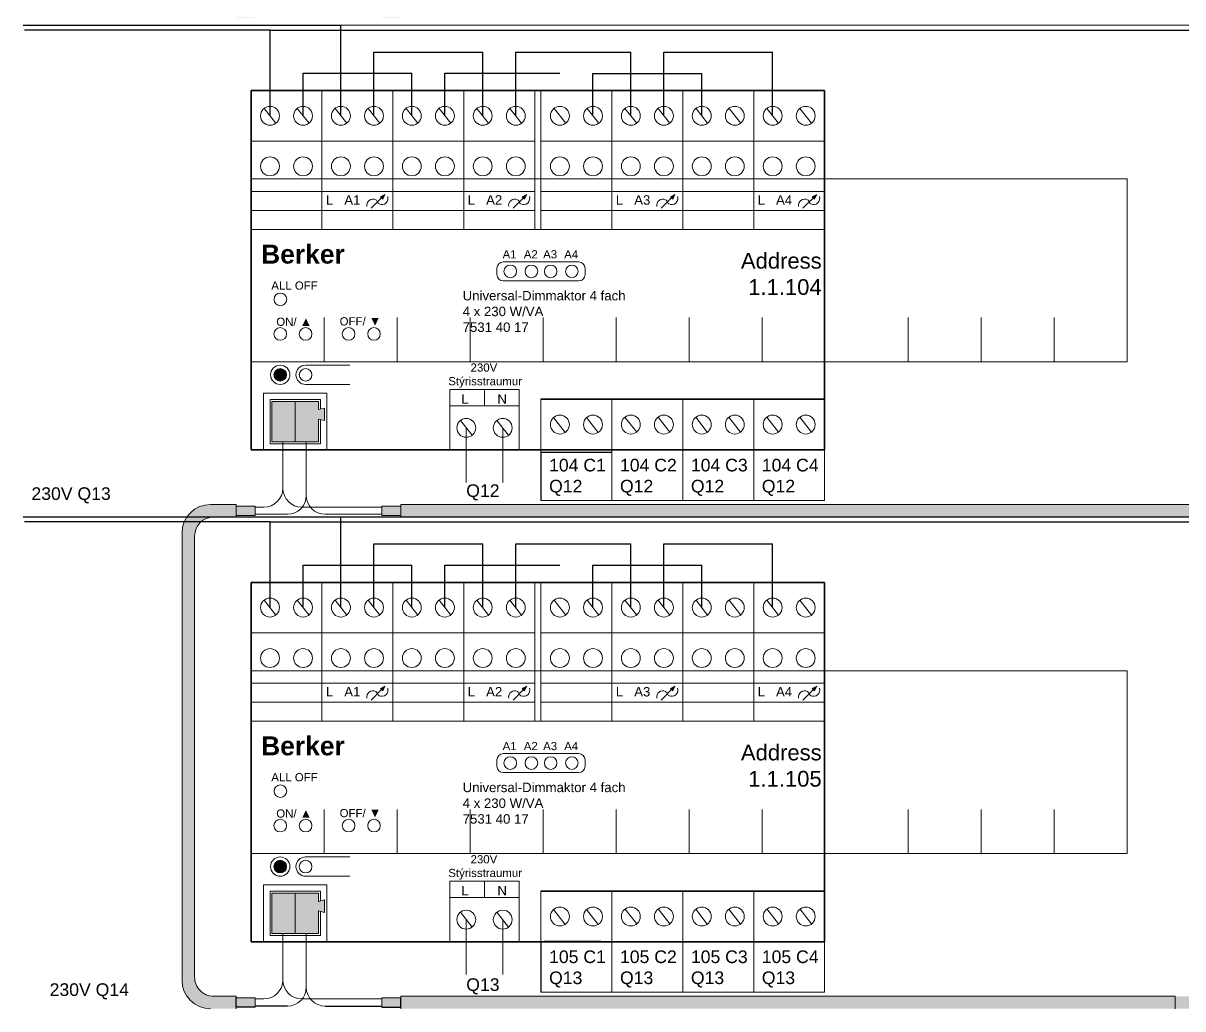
# Model space of a CAD drawing. Header units: millimetres. Extents: x 122681 to 489967, y 7796 to 82317.
# Drawn here: x 245151 to 246242, y 45360 to 46287 of the extents above; entities that cross this region are included whole.
import ezdxf

# ---------------------------------------------------------------- set-up
doc = ezdxf.new("R2010")
doc.units = ezdxf.units.MM
doc.linetypes.add('DASHED', pattern=[19.05, 12.7, -6.35])
for name, color, linetype, lineweight in [('R-635 Töfluteikning', 7, 'Continuous', 15), ('R-635 Töfluteikning dinskinna', 32, 'Continuous', 15), ('R-635 Töfluteikning þunt', 251, 'Continuous', 20), ('R-635 Töfluteikning þykkt', 7, 'Continuous', 35), ('Skygging (Hatch)', 254, 'DASHED', 20), ('Texti', 3, 'Continuous', 20)]:
    doc.layers.add(name, color=color, linetype=linetype, lineweight=lineweight)
doc.layers.add('TAKN', color=7, linetype='Continuous')
doc.styles.get("Standard").update_dxf_attribs({"font": 'arial.ttf'})

# ---------------------------------------------------------------- blocks, each defined once
blk = doc.blocks.new('Dinskinna')
at = {"layer": 'R-635 Töfluteikning dinskinna'}
for p, q in [((122058.8, 80229.08), (121919.8, 80229.08)), ((121919.8, 80200.08), (121919.8, 80229.08)), ((122058.8, 80200.08), (122058.8, 80229.08)), ((121931.38, 80200.08), (121931.38, 80207.08)), ((121942.97, 80200.08), (121942.97, 80207.08)), ((121954.55, 80200.08), (121954.55, 80207.08)), ((121966.13, 80200.08), (121966.13, 80207.08)), ((121977.72, 80200.08), (121977.72, 80207.08)), ((121989.3, 80200.08), (121989.3, 80207.08)), ((122000.88, 80200.08), (122000.88, 80207.08)), ((122010.79, 80200.08), (122010.79, 80207.08)), ((122024.05, 80200.08), (122024.05, 80207.08)), ((122035.63, 80200.08), (122035.63, 80207.08)), ((122047.22, 80200.08), (122047.22, 80207.08)), ((121919.8, 80200.08), (122058.8, 80200.08))]:
    blk.add_line(p, q, dxfattribs=at)
for p in [(122024.05, 80200.08), (122035.63, 80200.08), (122047.22, 80200.08)]:
    blk.add_point(p, dxfattribs=at)

msp = doc.modelspace()

# ---------------------------------------------------------------- hatches: boundary and pattern name
at = {"true_color": 0xc7c8ca}
h = msp.add_hatch(dxfattribs=at)
h.set_pattern_fill('ANSI31', color=9)
h.set_pattern_definition([(45, (183131.40404, 33207.39969), (-0.08838834765, 0.08838834765), [])])
h.paths.add_polyline_path([(245369, 46301.1), (245351.2, 46301.1), (245351.2, 46296.7), (245351.2, 46292.2), (245369, 46292.2)])
h.paths.add_polyline_path([(245506.1, 46296.7), (245506.1, 46301.1), (245488.3, 46301.1), (245488.3, 46292.2), (245506.1, 46292.2)])
h.paths.add_polyline_path([(246537.1, 46301.1), (246519.3, 46301.1), (246519.3, 46296.7), (246519.3, 46292.2), (246537.1, 46292.2)])
h.paths.add_polyline_path([(246674.2, 46301.1), (246656.4, 46301.1), (246656.4, 46292.2), (246674.2, 46292.2), (246674.2, 46296.7)])
h.paths.add_polyline_path([(246674.2, 45832.7), (246656.4, 45832.7), (246656.4, 45823.8), (246674.2, 45823.8), (246674.2, 45828.2)])
h.paths.add_polyline_path([(246537.1, 45832.7), (246519.3, 45832.7), (246519.3, 45828.2), (246519.3, 45823.8), (246537.1, 45823.8)])
h.paths.add_polyline_path([(245369, 45832.7), (245351.2, 45832.7), (245351.2, 45828.2), (245351.2, 45823.8), (245369, 45823.8)])
h.paths.add_polyline_path([(245506.1, 45828.2), (245506.1, 45832.7), (245488.3, 45832.7), (245488.3, 45823.8), (245506.1, 45823.8)])
h = msp.add_hatch(color=9, dxfattribs=at)
h.dxf.hatch_style = 1
h.paths.add_polyline_path([(245369, 45370.2), (245351.2, 45370.2), (245351.2, 45361.3), (245369, 45361.3)])
h.paths.add_polyline_path([(245506.1, 45370.2), (245488.3, 45370.2), (245488.3, 45361.3), (245506.1, 45361.3)])
at = {"layer": 'R-635 Töfluteikning'}
h = msp.add_hatch(color=256, dxfattribs=at)
h.dxf.hatch_style = 1
h.paths.add_polyline_path([(245491.2, 46125.7), (245487, 46123.6), (245489.2, 46121.4)])
h = msp.add_hatch(color=256, dxfattribs=at)
h.dxf.hatch_style = 1
h.paths.add_polyline_path([(245624.6, 46125.7), (245620.4, 46123.6), (245622.6, 46121.4)])
h = msp.add_hatch(color=256, dxfattribs=at)
h.dxf.hatch_style = 1
h.paths.add_polyline_path([(245763.9, 46125.7), (245759.7, 46123.6), (245761.9, 46121.4)])
h = msp.add_hatch(color=256, dxfattribs=at)
h.dxf.hatch_style = 1
h.paths.add_polyline_path([(245897.3, 46125.7), (245893.1, 46123.6), (245895.3, 46121.4)])
h = msp.add_hatch(color=3, dxfattribs=at)
h.dxf.hatch_style = 1
h.paths.add_polyline_path([(245384.9, 45893.1), (245406.8, 45893.1), (245406.8, 45931.1), (245384.9, 45931.1)])
h.paths.add_polyline_path([(246553, 45893.1), (246574.9, 45893.1), (246574.9, 45931.1), (246553, 45931.1)])
h = msp.add_hatch(color=1, dxfattribs=at)
h.dxf.hatch_style = 1
h.paths.add_polyline_path([(245428.7, 45914.4), (245434.5, 45913), (245434.5, 45924.8), (245428.7, 45923.4), (245428.7, 45931.1), (245406.8, 45931.1), (245406.8, 45893.1), (245428.7, 45893.1)])
h.paths.add_polyline_path([(246596.8, 45914.4), (246602.6, 45913), (246602.6, 45924.8), (246596.8, 45923.4), (246596.8, 45931.1), (246574.9, 45931.1), (246574.9, 45893.1), (246596.8, 45893.1)])
h = msp.add_hatch(color=3, dxfattribs=at)
h.dxf.hatch_style = 1
h.paths.add_polyline_path([(245330, 45822.3), (245351.2, 45822.3), (245351.2, 45828.2), (245351.2, 45834.2), (245327.1, 45834.2, 0.414214), (245300.4, 45807.5), (245300.4, 45386.5, 0.414214), (245327.1, 45359.8), (245351.2, 45359.8), (245351.2, 45365.8), (245351.2, 45371.7), (245330, 45371.7, -0.414214), (245312.2, 45389.5), (245312.2, 45804.5, -0.414214)])
h = msp.add_hatch(color=3, dxfattribs=at)
h.dxf.hatch_style = 1
h.paths.add_polyline_path([(245506.1, 45834.2), (245506.1, 45828.2), (245506.1, 45822.3), (246519.3, 45822.3), (246519.3, 45828.2), (246519.3, 45834.2)])
h = msp.add_hatch(color=256, dxfattribs=at)
h.dxf.hatch_style = 1
h.paths.add_polyline_path([(245491.2, 45663.2), (245487, 45661.1), (245489.2, 45658.9)])
h = msp.add_hatch(color=256, dxfattribs=at)
h.dxf.hatch_style = 1
h.paths.add_polyline_path([(245624.6, 45663.2), (245620.4, 45661.1), (245622.6, 45658.9)])
h = msp.add_hatch(color=256, dxfattribs=at)
h.dxf.hatch_style = 1
h.paths.add_polyline_path([(245763.9, 45663.2), (245759.7, 45661.1), (245761.9, 45658.9)])
h = msp.add_hatch(color=256, dxfattribs=at)
h.dxf.hatch_style = 1
h.paths.add_polyline_path([(245897.3, 45663.2), (245893.1, 45661.1), (245895.3, 45658.9)])
h = msp.add_hatch(color=3, dxfattribs=at)
h.dxf.hatch_style = 1
h.paths.add_polyline_path([(245384.9, 45430.6), (245406.8, 45430.6), (245406.8, 45468.6), (245384.9, 45468.6)])
h.paths.add_polyline_path([(246553, 45430.6), (246574.9, 45430.6), (246574.9, 45468.6), (246553, 45468.6)])
h = msp.add_hatch(color=1, dxfattribs=at)
h.dxf.hatch_style = 1
h.paths.add_polyline_path([(245428.7, 45451.9), (245434.5, 45450.5), (245434.5, 45462.3), (245428.7, 45460.9), (245428.7, 45468.6), (245406.8, 45468.6), (245406.8, 45430.6), (245428.7, 45430.6)])
h.paths.add_polyline_path([(246596.8, 45451.9), (246602.6, 45450.5), (246602.6, 45462.3), (246596.8, 45460.9), (246596.8, 45468.6), (246574.9, 45468.6), (246574.9, 45430.6), (246596.8, 45430.6)])
h = msp.add_hatch(color=3, dxfattribs=at)
h.dxf.hatch_style = 1
h.paths.add_polyline_path([(246234.6, 45371.7), (245506.1, 45371.7), (245506.1, 45365.8), (245506.1, 45359.8), (246234.6, 45359.8), (246234.6, 45365.8)])
h = msp.add_hatch(color=3, dxfattribs=at)
h.dxf.hatch_style = 1
h.paths.add_polyline_path([(246519.3, 45371.7), (245790.7, 45371.7), (245790.7, 45365.8), (245790.7, 45359.8), (246519.3, 45359.8), (246519.3, 45365.8)])
at = {"layer": 'Skygging (Hatch)'}
h = msp.add_hatch(color=1, dxfattribs=at)
h.dxf.hatch_style = 1
h.paths.add_polyline_path([(245398.6, 45956.1, 1), (245386.8, 45956.1, 1)])
h = msp.add_hatch(color=1, dxfattribs=at)
h.dxf.hatch_style = 1
h.paths.add_polyline_path([(245386.8, 45956.1, 1), (245398.6, 45956.1, 1)])
h = msp.add_hatch(color=1, dxfattribs=at)
h.dxf.hatch_style = 1
h.paths.add_polyline_path([(245386.8, 45956.1, 1), (245398.6, 45956.1, 1)])
h = msp.add_hatch(color=1, dxfattribs=at)
h.dxf.hatch_style = 1
h.paths.add_polyline_path([(245386.8, 45956.1, 1), (245398.6, 45956.1, 1)])
h = msp.add_hatch(color=1, dxfattribs=at)
h.dxf.hatch_style = 1
h.paths.add_polyline_path([(245386.8, 45956.1, 1), (245398.6, 45956.1, 1)])
h = msp.add_hatch(color=1, dxfattribs=at)
h.dxf.hatch_style = 1
h.paths.add_polyline_path([(245386.8, 45956.1, 1), (245398.6, 45956.1, 1)])
h = msp.add_hatch(color=1, dxfattribs=at)
h.dxf.hatch_style = 1
h.paths.add_polyline_path([(245386.8, 45956.1, 1), (245398.6, 45956.1, 1)])
h = msp.add_hatch(color=1, dxfattribs=at)
h.dxf.hatch_style = 1
h.paths.add_polyline_path([(245386.8, 45956.1, 1), (245398.6, 45956.1, 1)])
h = msp.add_hatch(color=1, dxfattribs=at)
h.dxf.hatch_style = 1
h.paths.add_polyline_path([(245386.8, 45956.1, 1), (245398.6, 45956.1, 1)])
h = msp.add_hatch(color=1, dxfattribs=at)
h.dxf.hatch_style = 1
h.paths.add_polyline_path([(245386.8, 45956.1, 1), (245398.6, 45956.1, 1)])
h = msp.add_hatch(color=1, dxfattribs=at)
h.dxf.hatch_style = 1
h.paths.add_polyline_path([(245398.6, 45493.6, 1), (245386.8, 45493.6, 1)])
h = msp.add_hatch(color=1, dxfattribs=at)
h.dxf.hatch_style = 1
h.paths.add_polyline_path([(245386.8, 45493.6, 1), (245398.6, 45493.6, 1)])
h = msp.add_hatch(color=1, dxfattribs=at)
h.dxf.hatch_style = 1
h.paths.add_polyline_path([(245386.8, 45493.6, 1), (245398.6, 45493.6, 1)])
h = msp.add_hatch(color=1, dxfattribs=at)
h.dxf.hatch_style = 1
h.paths.add_polyline_path([(245386.8, 45493.6, 1), (245398.6, 45493.6, 1)])
h = msp.add_hatch(color=1, dxfattribs=at)
h.dxf.hatch_style = 1
h.paths.add_polyline_path([(245386.8, 45493.6, 1), (245398.6, 45493.6, 1)])
h = msp.add_hatch(color=1, dxfattribs=at)
h.dxf.hatch_style = 1
h.paths.add_polyline_path([(245386.8, 45493.6, 1), (245398.6, 45493.6, 1)])
h = msp.add_hatch(color=1, dxfattribs=at)
h.dxf.hatch_style = 1
h.paths.add_polyline_path([(245386.8, 45493.6, 1), (245398.6, 45493.6, 1)])
h = msp.add_hatch(color=1, dxfattribs=at)
h.dxf.hatch_style = 1
h.paths.add_polyline_path([(245386.8, 45493.6, 1), (245398.6, 45493.6, 1)])
h = msp.add_hatch(color=1, dxfattribs=at)
h.dxf.hatch_style = 1
h.paths.add_polyline_path([(245386.8, 45493.6, 1), (245398.6, 45493.6, 1)])
h = msp.add_hatch(color=1, dxfattribs=at)
h.dxf.hatch_style = 1
h.paths.add_polyline_path([(245386.8, 45493.6, 1), (245398.6, 45493.6, 1)])

# ---------------------------------------------------------------- linework, layer by layer
for p, q in [((245351.2, 45361.3), (245351.2, 45370.2)), ((245506.1, 45361.3), (245506.1, 45370.2)), ((245369, 45361.3), (245351.2, 45361.3)), ((245488.3, 45361.3), (245506.1, 45361.3))]:
    msp.add_line(p, q)
at = {"color": 1}
for p, q in [((245399.4, 45362.4), (245369, 45362.4)), ((245435, 45362.4), (245488.3, 45362.4))]:
    msp.add_line(p, q, dxfattribs=at)
at = {"layer": 'R-635 Töfluteikning'}
for p, q in [((245432, 46092.9), (245432, 46223.4)), ((245498.7, 46223.4), (245498.7, 46092.9)), ((245565.4, 46092.9), (245565.4, 46223.4)), ((245632.1, 46092.9), (245632.1, 46223.4)), ((245638, 46092.9), (245638, 46223.4)), ((245704.7, 46092.9), (245704.7, 46223.4)), ((245771.4, 46223.4), (245771.4, 46092.9)), ((245838.1, 46092.9), (245838.1, 46223.4)), ((245365.3, 46176), (245632.1, 46176)), ((245638, 46176), (245904.8, 46176)), ((245365.3, 46128.5), (245632.1, 46128.5)), ((245638, 46128.5), (245904.8, 46128.5)), ((245478.3, 46112.7), (245488.1, 46122.5)), ((245491.2, 46125.7), (245487, 46123.6)), ((245487, 46123.6), (245489.2, 46121.4)), ((245491.2, 46125.7), (245489.2, 46121.4)), ((245611.7, 46112.7), (245621.5, 46122.5)), ((245624.6, 46125.7), (245620.4, 46123.6)), ((245620.4, 46123.6), (245622.6, 46121.4)), ((245624.6, 46125.7), (245622.6, 46121.4)), ((245751, 46112.7), (245760.8, 46122.5)), ((245763.9, 46125.7), (245759.7, 46123.6)), ((245759.7, 46123.6), (245761.9, 46121.4)), ((245763.9, 46125.7), (245761.9, 46121.4)), ((245884.4, 46112.7), (245894.2, 46122.5)), ((245897.3, 46125.7), (245893.1, 46123.6)), ((245893.1, 46123.6), (245895.3, 46121.4)), ((245897.3, 46125.7), (245895.3, 46121.4)), ((245365.3, 46110.7), (245632.1, 46110.7)), ((245904.8, 46110.7), (245638, 46110.7)), ((245365.3, 46092.9), (245904.8, 46092.9)), ((245596.5, 46056.4), (245596.5, 46050.4)), ((245638, 46062.3), (245602.5, 46062.3)), ((245638, 46062.3), (245673.6, 46062.3)), ((245679.5, 46056.4), (245679.5, 46050.4)), ((245673.6, 46044.5), (245602.5, 46044.5)), ((245416.6, 45965.2), (245458.2, 45965.2)), ((245416.6, 45947), (245458.2, 45947)), ((245377.1, 45885.4), (245377.1, 45938.8)), ((245377.1, 45938.8), (245436.4, 45938.8)), ((245436.4, 45938.8), (245436.4, 45885.4)), ((245552.3, 45926.9), (245552.3, 45942.3)), ((245552.3, 45942.3), (245617.5, 45942.3)), ((245584.9, 45942.3), (245584.9, 45926.9)), ((245617.5, 45942.3), (245617.5, 45926.9)), ((245638, 45885.6), (245638, 45933.1)), ((245704.7, 45885.6), (245704.7, 45933.1)), ((245771.4, 45933.1), (245771.4, 45885.6)), ((245838.1, 45885.6), (245838.1, 45933.1)), ((245384.9, 45893.1), (245384.9, 45931.1)), ((245384.9, 45931.1), (245428.7, 45931.1)), ((245406.8, 45931.1), (245406.8, 45893.1)), ((245428.7, 45931.1), (245428.7, 45923.4)), ((245428.7, 45923.4), (245434.5, 45924.8)), ((245434.5, 45924.8), (245434.5, 45913)), ((245552.3, 45885.4), (245552.3, 45926.9)), ((245552.3, 45926.9), (245617.5, 45926.9)), ((245617.5, 45926.9), (245617.5, 45885.4)), ((245428.7, 45914.4), (245428.7, 45893.1)), ((245428.7, 45914.4), (245434.5, 45913)), ((245384.9, 45893.1), (245428.7, 45893.1)), ((245638, 45885.6), (245904.8, 45885.6)), ((245638, 45838), (245638, 45885.4)), ((245704.7, 45838), (245704.7, 45885.4)), ((245704.7, 45883.3), (245704.7, 45838)), ((245771.4, 45885.4), (245771.4, 45838)), ((245771.4, 45838), (245771.4, 45885.4)), ((245838.1, 45885.4), (245838.1, 45838)), ((245838.1, 45838), (245838.1, 45885.4)), ((245904.8, 45885.4), (245904.8, 45838)), ((245704.7, 45838), (245638, 45838)), ((245771.4, 45838), (245704.7, 45838)), ((245838.1, 45838), (245771.4, 45838)), ((245904.8, 45838), (245838.1, 45838)), ((245369, 45832.7), (245351.2, 45832.7)), ((245369, 45823.8), (245351.2, 45823.8)), ((245369, 45832.7), (245369, 45823.8)), ((245488.3, 45832.7), (245488.3, 45823.8)), ((245488.3, 45832.7), (245506.1, 45832.7)), ((245488.3, 45823.8), (245506.1, 45823.8)), ((245432, 45630.5), (245432, 45760.9)), ((245498.7, 45760.9), (245498.7, 45630.5)), ((245565.4, 45630.5), (245565.4, 45760.9)), ((245632.1, 45630.5), (245632.1, 45760.9)), ((245638, 45630.5), (245638, 45760.9)), ((245704.7, 45630.5), (245704.7, 45760.9)), ((245771.4, 45760.9), (245771.4, 45630.5)), ((245838.1, 45630.5), (245838.1, 45760.9)), ((245365.3, 45713.5), (245632.1, 45713.5)), ((245638, 45713.5), (245904.8, 45713.5)), ((245365.3, 45666), (245632.1, 45666)), ((245478.3, 45650.2), (245488.1, 45660)), ((245491.2, 45663.2), (245487, 45661.1)), ((245487, 45661.1), (245489.2, 45658.9)), ((245491.2, 45663.2), (245489.2, 45658.9)), ((245611.7, 45650.2), (245621.5, 45660)), ((245624.6, 45663.2), (245620.4, 45661.1)), ((245620.4, 45661.1), (245622.6, 45658.9)), ((245624.6, 45663.2), (245622.6, 45658.9)), ((245638, 45666), (245904.8, 45666)), ((245751, 45650.2), (245760.8, 45660)), ((245763.9, 45663.2), (245759.7, 45661.1)), ((245759.7, 45661.1), (245761.9, 45658.9)), ((245763.9, 45663.2), (245761.9, 45658.9)), ((245884.4, 45650.2), (245894.2, 45660)), ((245897.3, 45663.2), (245893.1, 45661.1)), ((245893.1, 45661.1), (245895.3, 45658.9)), ((245897.3, 45663.2), (245895.3, 45658.9)), ((245365.3, 45648.2), (245632.1, 45648.2)), ((245904.8, 45648.2), (245638, 45648.2)), ((245365.3, 45630.5), (245904.8, 45630.5)), ((245596.5, 45593.9), (245596.5, 45587.9)), ((245638, 45599.8), (245602.5, 45599.8)), ((245638, 45599.8), (245673.6, 45599.8)), ((245679.5, 45593.9), (245679.5, 45587.9)), ((245673.6, 45582), (245602.5, 45582)), ((245416.6, 45502.7), (245458.2, 45502.7)), ((245416.6, 45484.5), (245458.2, 45484.5)), ((245377.1, 45422.9), (245377.1, 45476.3)), ((245377.1, 45476.3), (245436.4, 45476.3)), ((245436.4, 45476.3), (245436.4, 45422.9)), ((245552.3, 45464.4), (245552.3, 45479.8)), ((245552.3, 45479.8), (245617.5, 45479.8)), ((245584.9, 45479.8), (245584.9, 45464.4)), ((245617.5, 45479.8), (245617.5, 45464.4)), ((245384.9, 45430.6), (245384.9, 45468.6)), ((245384.9, 45468.6), (245428.7, 45468.6)), ((245406.8, 45468.6), (245406.8, 45430.6)), ((245428.7, 45468.6), (245428.7, 45460.9)), ((245552.3, 45422.9), (245552.3, 45464.4)), ((245552.3, 45464.4), (245617.5, 45464.4)), ((245617.5, 45464.4), (245617.5, 45422.9)), ((245638, 45422.9), (245638, 45470.4)), ((245704.7, 45422.9), (245704.7, 45470.4)), ((245771.4, 45470.4), (245771.4, 45422.9)), ((245838.1, 45422.9), (245838.1, 45470.4)), ((245428.7, 45460.9), (245434.5, 45462.3)), ((245428.7, 45451.9), (245428.7, 45430.6)), ((245428.7, 45451.9), (245434.5, 45450.5)), ((245434.5, 45462.3), (245434.5, 45450.5)), ((245384.9, 45430.6), (245428.7, 45430.6)), ((245638, 45375.5), (245638, 45422.9)), ((245638, 45422.9), (245704.7, 45422.9)), ((245638, 45422.9), (245904.8, 45422.9)), ((245694.3, 45422.4), (245704.7, 45422.4)), ((245704.7, 45422.9), (245704.7, 45375.5)), ((245704.7, 45375.5), (245704.7, 45422.9)), ((245704.7, 45422.9), (245771.4, 45422.9)), ((245771.4, 45422.9), (245771.4, 45375.5)), ((245771.4, 45375.5), (245771.4, 45422.9)), ((245771.4, 45422.9), (245838.1, 45422.9)), ((245838.1, 45422.9), (245838.1, 45375.5)), ((245838.1, 45375.5), (245838.1, 45422.9)), ((245838.1, 45422.9), (245904.8, 45422.9)), ((245904.8, 45422.9), (245904.8, 45375.5)), ((245704.7, 45375.5), (245638, 45375.5)), ((245771.4, 45375.5), (245704.7, 45375.5)), ((245838.1, 45375.5), (245771.4, 45375.5)), ((245904.8, 45375.5), (245838.1, 45375.5)), ((245369, 45370.2), (245351.2, 45370.2)), ((245369, 45370.2), (245351.2, 45370.2)), ((245369, 45370.2), (245369, 45361.3)), ((245369, 45370.2), (245369, 45361.3)), ((245488.3, 45370.2), (245488.3, 45361.3)), ((245488.3, 45370.2), (245506.1, 45370.2)), ((245488.3, 45370.2), (245488.3, 45361.3)), ((245488.3, 45370.2), (245506.1, 45370.2))]:
    msp.add_line(p, q, dxfattribs=at)
at = {"layer": 'R-635 Töfluteikning', "color": 36}
for p, q in [((245567.7, 45906.2), (245567.7, 45854.7)), ((245567.7, 45443.7), (245567.7, 45392.2))]:
    msp.add_line(p, q, dxfattribs=at)
at = {"layer": 'R-635 Töfluteikning', "color": 5}
for p, q in [((245602, 45906.2), (245602, 45854.7)), ((245602, 45443.7), (245602, 45392.2))]:
    msp.add_line(p, q, dxfattribs=at)
at = {"layer": 'R-635 Töfluteikning', "color": 3}
for p, q in [((245395.2, 45893.1), (245395.2, 45849.4)), ((245351.2, 45834.2), (245327.1, 45834.2)), ((245351.2, 45828.2), (245351.2, 45834.2)), ((245506.1, 45828.2), (245506.1, 45834.2)), ((246519.3, 45834.2), (245506.1, 45834.2)), ((245351.2, 45828.2), (245351.2, 45822.3)), ((245369, 45831.6), (245377.4, 45831.6)), ((245488.3, 45831.6), (245413, 45831.6)), ((245506.1, 45828.2), (245506.1, 45822.3)), ((245351.2, 45822.3), (245330, 45822.3)), ((245506.1, 45822.3), (246519.3, 45822.3)), ((245300.4, 45807.5), (245300.4, 45386.5)), ((245312.2, 45804.5), (245312.2, 45389.5)), ((245395.2, 45430.6), (245395.2, 45386.9)), ((245351.2, 45371.7), (245330, 45371.7)), ((245351.2, 45365.8), (245351.2, 45371.7)), ((245351.2, 45365.8), (245351.2, 45371.7)), ((245351.2, 45365.8), (245351.2, 45359.8)), ((245351.2, 45365.8), (245351.2, 45359.8)), ((245369, 45369.1), (245377.4, 45369.1)), ((245369, 45369.1), (245377.4, 45369.1)), ((245488.3, 45369.1), (245413, 45369.1)), ((245488.3, 45369.1), (245413, 45369.1)), ((245506.1, 45365.8), (245506.1, 45371.7)), ((246234.6, 45371.7), (245506.1, 45371.7)), ((245506.1, 45365.8), (245506.1, 45371.7)), ((245506.1, 45365.8), (245506.1, 45359.8)), ((245506.1, 45365.8), (245506.1, 45359.8)), ((246234.6, 45365.8), (246234.6, 45371.7)), ((246234.6, 45365.8), (246234.6, 45359.8))]:
    msp.add_line(p, q, dxfattribs=at)
at = {"layer": 'R-635 Töfluteikning', "color": 1}
for p, q in [((245417.2, 45893.1), (245417.2, 45842.7)), ((245369, 45824.9), (245399.4, 45824.9)), ((245488.3, 45824.9), (245435, 45824.9)), ((245417.2, 45430.6), (245417.2, 45380.2)), ((245694.3, 45423.5), (245641, 45423.5))]:
    msp.add_line(p, q, dxfattribs=at)
at = {"layer": 'R-635 Töfluteikning'}
for centre, radius in [((245383.1, 46199.7), 8.89), ((245414.2, 46199.7), 8.89), ((245449.8, 46199.7), 8.89), ((245480.9, 46199.7), 8.89), ((245516.5, 46199.7), 8.89), ((245547.6, 46199.7), 8.89), ((245583.2, 46199.7), 8.89), ((245614.3, 46199.7), 8.89), ((245655.8, 46199.7), 8.89), ((245686.9, 46199.7), 8.89), ((245722.5, 46199.7), 8.89), ((245753.6, 46199.7), 8.89), ((245789.2, 46199.7), 8.89), ((245820.3, 46199.7), 8.89), ((245855.9, 46199.7), 8.89), ((245887, 46199.7), 8.89), ((245383.1, 46152.2), 8.89), ((245414.2, 46152.2), 8.89), ((245449.8, 46152.2), 8.89), ((245480.9, 46152.2), 8.89), ((245516.5, 46152.2), 8.89), ((245547.6, 46152.2), 8.89), ((245583.2, 46152.2), 8.89), ((245614.3, 46152.2), 8.89), ((245655.8, 46152.2), 8.89), ((245686.9, 46152.2), 8.89), ((245722.5, 46152.2), 8.89), ((245753.6, 46152.2), 8.89), ((245789.2, 46152.2), 8.89), ((245820.3, 46152.2), 8.89), ((245855.9, 46152.2), 8.89), ((245887, 46152.2), 8.89), ((245609.1, 46053.4), 5.93), ((245629, 46053.4), 5.93), ((245647.1, 46053.4), 5.93), ((245667, 46053.4), 5.93), ((245392.9, 46027), 5.93), ((245392.7, 45994.6), 5.93), ((245416.6, 45994.6), 5.93), ((245457, 45994.6), 5.93), ((245480.9, 45994.6), 5.93), ((245392.7, 45956.1), 9.08), ((245392.7, 45956.1), 5.93), ((245392.7, 45956.1), 5.93), ((245416.6, 45956.1), 5.93), ((245567.7, 45906.2), 8.89), ((245602, 45906.2), 8.89), ((245655.8, 45909.3), 8.89), ((245686.9, 45909.3), 8.89), ((245722.5, 45909.3), 8.89), ((245753.6, 45909.3), 8.89), ((245789.2, 45909.3), 8.89), ((245820.3, 45909.3), 8.89), ((245855.9, 45909.3), 8.89), ((245887, 45909.3), 8.89), ((245383.1, 45737.2), 8.89), ((245414.2, 45737.2), 8.89), ((245449.8, 45737.2), 8.89), ((245480.9, 45737.2), 8.89), ((245516.5, 45737.2), 8.89), ((245547.6, 45737.2), 8.89), ((245583.2, 45737.2), 8.89), ((245614.3, 45737.2), 8.89), ((245655.8, 45737.2), 8.89), ((245686.9, 45737.2), 8.89), ((245722.5, 45737.2), 8.89), ((245753.6, 45737.2), 8.89), ((245789.2, 45737.2), 8.89), ((245820.3, 45737.2), 8.89), ((245855.9, 45737.2), 8.89), ((245887, 45737.2), 8.89), ((245383.1, 45689.7), 8.89), ((245414.2, 45689.7), 8.89), ((245449.8, 45689.7), 8.89), ((245480.9, 45689.7), 8.89), ((245516.5, 45689.7), 8.89), ((245547.6, 45689.7), 8.89), ((245583.2, 45689.7), 8.89), ((245614.3, 45689.7), 8.89), ((245655.8, 45689.7), 8.89), ((245686.9, 45689.7), 8.89), ((245722.5, 45689.7), 8.89), ((245753.6, 45689.7), 8.89), ((245789.2, 45689.7), 8.89), ((245820.3, 45689.7), 8.89), ((245855.9, 45689.7), 8.89), ((245887, 45689.7), 8.89), ((245609.1, 45590.9), 5.93), ((245629, 45590.9), 5.93), ((245647.1, 45590.9), 5.93), ((245667, 45590.9), 5.93), ((245392.9, 45564.5), 5.93), ((245392.7, 45532.1), 5.93), ((245416.6, 45532.1), 5.93), ((245457, 45532.1), 5.93), ((245480.9, 45532.1), 5.93), ((245392.7, 45493.6), 9.08), ((245392.7, 45493.6), 5.93), ((245392.7, 45493.6), 5.93), ((245416.6, 45493.6), 5.93), ((245567.7, 45443.7), 8.89), ((245602, 45443.7), 8.89), ((245655.8, 45446.6), 8.89), ((245686.9, 45446.6), 8.89), ((245722.5, 45446.6), 8.89), ((245753.6, 45446.6), 8.89), ((245789.2, 45446.6), 8.89), ((245820.3, 45446.6), 8.89), ((245855.9, 45446.6), 8.89), ((245887, 45446.6), 8.89)]:
    msp.add_circle(centre, radius, dxfattribs=at)
for centre, radius, start, end in [((245480, 46115.5), 5.88, 64.9507, 189.185), ((245488.2, 46122.1), 5.88, 244.9507, 17.6441), ((245613.4, 46115.5), 5.88, 64.9507, 189.185), ((245621.6, 46122.1), 5.88, 244.9507, 17.6441), ((245752.7, 46115.5), 5.88, 64.9507, 189.185), ((245760.9, 46122.1), 5.88, 244.9507, 17.6441), ((245886.1, 46115.5), 5.88, 64.9507, 189.185), ((245894.3, 46122.1), 5.88, 244.9507, 17.6441), ((245602.5, 46056.4), 5.93, 90, 180), ((245673.6, 46056.4), 5.93, 0, 90), ((245602.5, 46050.4), 5.93, 180, 270), ((245673.6, 46050.4), 5.93, 270, 0), ((245416.6, 45956.1), 9.08, 90, 270), ((245488.2, 45659.6), 5.88, 244.9507, 17.6441), ((245621.6, 45659.6), 5.88, 244.9507, 17.6441), ((245760.9, 45659.6), 5.88, 244.9507, 17.6441), ((245894.3, 45659.6), 5.88, 244.9507, 17.6441), ((245480, 45653), 5.88, 64.9507, 189.185), ((245613.4, 45653), 5.88, 64.9507, 189.185), ((245752.7, 45653), 5.88, 64.9507, 189.185), ((245886.1, 45653), 5.88, 64.9507, 189.185), ((245602.5, 45593.9), 5.93, 90, 180), ((245673.6, 45593.9), 5.93, 0, 90), ((245602.5, 45587.9), 5.93, 180, 270), ((245673.6, 45587.9), 5.93, 270, 0), ((245416.6, 45493.6), 9.08, 90, 270)]:
    msp.add_arc(centre, radius, start, end, dxfattribs=at)
at = {"layer": 'R-635 Töfluteikning', "color": 3}
for centre, radius, start, end in [((245377.4, 45849.4), 17.8, 270, 0), ((245413, 45849.4), 17.8, 180, 270), ((245327.1, 45807.5), 26.7, 90, 180), ((245330, 45804.5), 17.8, 90, 180), ((245327.1, 45386.5), 26.7, 180, 270), ((245330, 45389.5), 17.8, 179.9986, 270), ((245377.4, 45386.9), 17.8, 270, 0), ((245377.4, 45386.9), 17.8, 270, 0), ((245413, 45386.9), 17.8, 180, 270), ((245413, 45386.9), 17.8, 180, 270)]:
    msp.add_arc(centre, radius, start, end, dxfattribs=at)
at = {"layer": 'R-635 Töfluteikning', "color": 1}
for centre, start, end in [((245399.4, 45842.7), 270, 0), ((245435, 45842.7), 180, 270), ((245399.4, 45380.2), 270, 0), ((245399.4, 45380.2), 270, 0), ((245435, 45380.2), 180, 270), ((245435, 45380.2), 180, 270)]:
    msp.add_arc(centre, 17.8, start, end, dxfattribs=at)
at = {"layer": 'R-635 Töfluteikning'}
for points in [[(245482.5, 46120.8), (245483.7, 46119.7), (245484.2, 46118.8), (245484.7, 46117.7), (245485.7, 46116.8)], [(245615.9, 46120.8), (245617.1, 46119.7), (245617.6, 46118.8), (245618.1, 46117.7), (245619.1, 46116.8)], [(245755.2, 46120.8), (245756.4, 46119.7), (245756.9, 46118.8), (245757.4, 46117.7), (245758.4, 46116.8)], [(245888.6, 46120.8), (245889.8, 46119.7), (245890.3, 46118.8), (245890.8, 46117.7), (245891.8, 46116.8)], [(245482.5, 45658.3), (245483.7, 45657.2), (245484.2, 45656.3), (245484.7, 45655.2), (245485.7, 45654.3)], [(245615.9, 45658.3), (245617.1, 45657.2), (245617.6, 45656.3), (245618.1, 45655.2), (245619.1, 45654.3)], [(245755.2, 45658.3), (245756.4, 45657.2), (245756.9, 45656.3), (245757.4, 45655.2), (245758.4, 45654.3)], [(245888.6, 45658.3), (245889.8, 45657.2), (245890.3, 45656.3), (245890.8, 45655.2), (245891.8, 45654.3)]]:
    msp.add_spline(points, degree=3, dxfattribs=at)
at = {"layer": 'R-635 Töfluteikning þunt'}
for p, q in [((245377.7, 46206.7), (245388.6, 46192.7)), ((245408.8, 46206.7), (245419.8, 46192.7)), ((245444.3, 46206.7), (245455.3, 46192.7)), ((245475.4, 46206.7), (245486.4, 46192.7)), ((245511.1, 46206.7), (245522, 46192.7)), ((245542.2, 46206.7), (245553.2, 46192.7)), ((245577.7, 46206.7), (245588.7, 46192.7)), ((245608.8, 46206.7), (245619.8, 46192.7)), ((245650.4, 46206.7), (245661.3, 46192.7)), ((245681.5, 46206.7), (245692.5, 46192.7)), ((245717, 46206.7), (245728, 46192.7)), ((245748.1, 46206.7), (245759.1, 46192.7)), ((245783.8, 46206.7), (245794.7, 46192.7)), ((245814.9, 46206.7), (245825.9, 46192.7)), ((245850.4, 46206.7), (245861.4, 46192.7)), ((245881.5, 46206.7), (245892.5, 46192.7)), ((245383.1, 45891.3), (245383.1, 45932.8)), ((245383.1, 45932.8), (245430.5, 45932.8)), ((245430.5, 45932.8), (245430.5, 45923.8)), ((245430.5, 45913.9), (245430.5, 45891.3)), ((245562.3, 45913.2), (245573.2, 45899.2)), ((245596.6, 45913.2), (245607.5, 45899.2)), ((245649.7, 45915.9), (245660.7, 45901.9)), ((245680.9, 45915.9), (245691.8, 45901.9)), ((245717, 45916.3), (245728, 45902.3)), ((245748.1, 45916.3), (245759.1, 45902.3)), ((245783.5, 45916.2), (245794.4, 45902.1)), ((245814.6, 45916.2), (245825.6, 45902.1)), ((245850.4, 45916.3), (245861.4, 45902.3)), ((245881.5, 45916.3), (245892.5, 45902.3)), ((245383.1, 45891.3), (245430.5, 45891.3)), ((245377.7, 45744.2), (245388.6, 45730.2)), ((245408.8, 45744.2), (245419.8, 45730.2)), ((245444.3, 45744.2), (245455.3, 45730.2)), ((245475.4, 45744.2), (245486.4, 45730.2)), ((245511.1, 45744.2), (245522, 45730.2)), ((245542.2, 45744.2), (245553.2, 45730.2)), ((245577.7, 45744.2), (245588.7, 45730.2)), ((245608.8, 45744.2), (245619.8, 45730.2)), ((245650.4, 45744.2), (245661.3, 45730.2)), ((245681.5, 45744.2), (245692.5, 45730.2)), ((245717, 45744.2), (245728, 45730.2)), ((245748.1, 45744.2), (245759.1, 45730.2)), ((245783.8, 45744.2), (245794.7, 45730.2)), ((245814.9, 45744.2), (245825.9, 45730.2)), ((245850.4, 45744.2), (245861.4, 45730.2)), ((245881.5, 45744.2), (245892.5, 45730.2)), ((245383.1, 45428.9), (245383.1, 45470.4)), ((245383.1, 45470.4), (245430.5, 45470.4)), ((245430.5, 45470.4), (245430.5, 45461.3)), ((245649.7, 45453.2), (245660.7, 45439.2)), ((245680.9, 45453.2), (245691.8, 45439.2)), ((245717, 45453.7), (245728, 45439.6)), ((245748.1, 45453.7), (245759.1, 45439.6)), ((245783.5, 45453.5), (245794.4, 45439.4)), ((245814.6, 45453.5), (245825.6, 45439.4)), ((245850.4, 45453.7), (245861.4, 45439.6)), ((245881.5, 45453.7), (245892.5, 45439.6)), ((245430.5, 45451.5), (245430.5, 45428.9)), ((245562.3, 45450.7), (245573.2, 45436.7)), ((245596.6, 45450.7), (245607.5, 45436.7)), ((245383.1, 45428.9), (245430.5, 45428.9))]:
    msp.add_line(p, q, dxfattribs=at)
at = {"layer": 'R-635 Töfluteikning þykkt'}
for p, q in [((245365.3, 46223.4), (245904.8, 46223.4)), ((245365.3, 45885.4), (245365.3, 46223.4)), ((245365.3, 46223.4), (245365.3, 45885.4)), ((245904.8, 46223.4), (245904.8, 45885.4)), ((245638, 45933.1), (245904.8, 45933.1)), ((245904.8, 45933.1), (245904.8, 45885.6)), ((245904.8, 45885.4), (245365.3, 45885.4)), ((245365.3, 45760.9), (245904.8, 45760.9)), ((245365.3, 45422.9), (245365.3, 45760.9)), ((245365.3, 45760.9), (245365.3, 45422.9)), ((245904.8, 45760.9), (245904.8, 45422.9)), ((245638, 45470.4), (245904.8, 45470.4)), ((245904.8, 45470.4), (245904.8, 45422.9)), ((245904.8, 45422.9), (245365.3, 45422.9))]:
    msp.add_line(p, q, dxfattribs=at)
at = {"layer": 'TAKN', "color": 36, "linetype": 'Continuous', "lineweight": 25}
for p, q in [((245449.8, 46284.7), (245150.9, 46284.7)), ((246618, 46284.9), (245449.8, 46284.7)), ((245449.8, 46259.7), (245449.8, 46284.7)), ((245449.8, 46199.7), (245449.8, 46259.7)), ((245480.9, 46199.7), (245480.9, 46259.7)), ((245480.9, 46259.7), (245583.2, 46259.7)), ((245583.2, 46199.7), (245583.2, 46259.7)), ((245614.3, 46199.7), (245614.3, 46259.7)), ((245614.3, 46259.7), (245722.5, 46259.7)), ((245722.5, 46199.7), (245722.5, 46259.7)), ((245753.6, 46199.7), (245753.6, 46259.7)), ((245753.6, 46259.7), (245855.9, 46259.7)), ((245855.9, 46199.7), (245855.9, 46259.7)), ((245449.8, 45822.2), (245150.9, 45822.2)), ((246618, 45822.4), (245449.8, 45822.2)), ((245449.8, 45797.2), (245449.8, 45822.2)), ((245449.8, 45737.2), (245449.8, 45797.2)), ((245480.9, 45737.2), (245480.9, 45797.2)), ((245480.9, 45797.2), (245583.2, 45797.2)), ((245583.2, 45737.2), (245583.2, 45797.2)), ((245614.3, 45737.2), (245614.3, 45797.2)), ((245614.3, 45797.2), (245722.5, 45797.2)), ((245722.5, 45737.2), (245722.5, 45797.2)), ((245753.6, 45737.2), (245753.6, 45797.2)), ((245753.6, 45797.2), (245855.9, 45797.2)), ((245855.9, 45737.2), (245855.9, 45797.2))]:
    msp.add_line(p, q, dxfattribs=at)
at = {"layer": 'TAKN', "color": 5, "linetype": 'Continuous', "lineweight": 25}
for p, q in [((245383.1, 46280.3), (245152.1, 46280.3)), ((245383.1, 46280.3), (246551.3, 46280.3)), ((245383.1, 46264.7), (245383.1, 46280.3)), ((245383.1, 46239.7), (245383.1, 46264.7)), ((245383.1, 46199.7), (245383.1, 46239.7)), ((245414.2, 46199.7), (245414.2, 46239.7)), ((245414.2, 46239.7), (245516.5, 46239.7)), ((245516.5, 46199.7), (245516.5, 46239.7)), ((245547.6, 46199.7), (245547.6, 46239.7)), ((245547.6, 46239.7), (245655.8, 46239.7)), ((245686.9, 46199.6), (245686.9, 46239.6)), ((245686.9, 46239.6), (245789.2, 46239.6)), ((245789.2, 46199.6), (245789.2, 46239.6)), ((245383.1, 45817.8), (245152.1, 45817.8)), ((245383.1, 45817.8), (246551.3, 45817.8)), ((245383.1, 45802.2), (245383.1, 45817.8)), ((245383.1, 45777.2), (245383.1, 45802.2)), ((245383.1, 45737.2), (245383.1, 45777.2)), ((245414.2, 45737.2), (245414.2, 45777.2)), ((245414.2, 45777.2), (245516.5, 45777.2)), ((245516.5, 45737.2), (245516.5, 45777.2)), ((245547.6, 45737.2), (245547.6, 45777.2)), ((245547.6, 45777.2), (245655.8, 45777.2)), ((245686.9, 45737.1), (245686.9, 45777.1)), ((245686.9, 45777.1), (245789.2, 45777.1)), ((245789.2, 45737.1), (245789.2, 45777.1))]:
    msp.add_line(p, q, dxfattribs=at)
at = {"layer": 'TAKN', "linetype": 'Continuous', "lineweight": 25}
for p, q in [((245638, 45883.1), (245638, 45838)), ((245704.7, 45883.1), (245638, 45883.1)), ((245771.4, 45885.4), (245704.7, 45885.4)), ((245838.1, 45885.4), (245771.4, 45885.4)), ((245904.8, 45885.4), (245838.1, 45885.4)), ((245638, 45422.9), (245638, 45375.5))]:
    msp.add_line(p, q, dxfattribs=at)

# ---------------------------------------------------------------- block references
at = {"layer": 'R-635 Töfluteikning', "xscale": 5.929304446978925, "yscale": 5.929304446978925, "zscale": 5.929304446978925}
for p in [(-477534.3, -429562.3), (-477534.3, -430024.8)]:
    msp.add_blockref('Dinskinna', p, dxfattribs=at)

# ---------------------------------------------------------------- texts
at = {"layer": 'R-635 Töfluteikning', "char_height": 11.86, "attachment_point": 1}
for s, insert in [('104 C1\\PQ12', (245645.6, 45877.1)), ('104 C2\\PQ12', (245712.3, 45877.1)), ('104 C3\\PQ12', (245779, 45877.1)), ('104 C4\\PQ12', (245845.7, 45877.1)), ('105 C1\\PQ13', (245645.6, 45414.7)), ('105 C2\\PQ13', (245712.3, 45414.7)), ('105 C3\\PQ13', (245779, 45414.7)), ('105 C4\\PQ13', (245845.7, 45414.7))]:
    msp.add_mtext_dynamic_manual_height_columns(s, width=3763.777, gutter_width=50, heights=[0], dxfattribs=dict(at, insert=insert))
at = {"layer": 'Texti', "attachment_point": 1}
for s, insert, char_height in [('L   A1', (245435.7, 46125), 8.89), ('L   A2', (245569.1, 46125), 8.89), ('L   A3', (245708.4, 46125), 8.89), ('L   A4', (245841.8, 46125), 8.89), ('{\\fArial|b1|i0|c0|p34;Berker}', (245374.7, 46078.5), 17.788), ('A1', (245601.9, 46073.3), 7.71), ('A2', (245621.8, 46073.3), 7.71), ('A3', (245640, 46073.3), 7.71), ('A4', (245659.8, 46073.3), 7.71), ('ALL OFF', (245384.3, 46043.9), 7.71), ('Universal-Dimmaktor 4 fach\\P4 x 230 W/VA\\P7531 40 17', (245564.3, 46035), 8.894), ('ON/ {\\H1.0833x;▲}', (245389, 46010.5), 7.708), ('OFF/ {\\H1.0833x;▼}', (245448.6, 46010.9), 7.708), ('       230V\\PStýrisstraumur', (245550.8, 45966.8), 7.708), ('L', (245563, 45937.8), 8.89), ('N', (245597, 45937.8), 8.89), ('230V Q13', (245158.7, 45850.3), 11.86), ('Q12', (245567.7, 45853.1), 11.86), ('L   A1', (245435.7, 45662.5), 8.89), ('L   A2', (245569.1, 45662.5), 8.89), ('L   A3', (245708.4, 45662.5), 8.89), ('L   A4', (245841.8, 45662.5), 8.89), ('{\\fArial|b1|i0|c0|p34;Berker}', (245374.7, 45616), 17.788), ('A1', (245601.9, 45610.8), 7.71), ('A2', (245621.8, 45610.8), 7.71), ('A3', (245640, 45610.8), 7.71), ('A4', (245659.8, 45610.8), 7.71), ('ALL OFF', (245384.3, 45581.5), 7.71), ('Universal-Dimmaktor 4 fach\\P4 x 230 W/VA\\P7531 40 17', (245564.3, 45572.5), 8.894), ('ON/ {\\H1.0833x;▲}', (245389, 45548), 7.708), ('OFF/ {\\H1.0833x;▼}', (245448.6, 45548.4), 7.708), ('       230V\\PStýrisstraumur', (245550.8, 45504.3), 7.708), ('L', (245563, 45475.4), 8.89), ('N', (245597, 45475.4), 8.89), ('Q13', (245567.7, 45388.5), 11.86), ('230V Q14', (245175.8, 45383.8), 11.86)]:
    msp.add_mtext_dynamic_manual_height_columns(s, width=3763.777, gutter_width=50, heights=[0], dxfattribs=dict(at, insert=insert, char_height=char_height))
at = {"layer": 'Texti', "color": 7, "char_height": 14.82, "attachment_point": 3}
for s, insert in [('Address\\P1.1.104', (245902, 46070.8)), ('Address\\P1.1.105', (245902, 45608.3))]:
    msp.add_mtext_dynamic_manual_height_columns(s, width=38.323, gutter_width=50, heights=[0], dxfattribs=dict(at, insert=insert))

doc.saveas('drawing.dxf')
